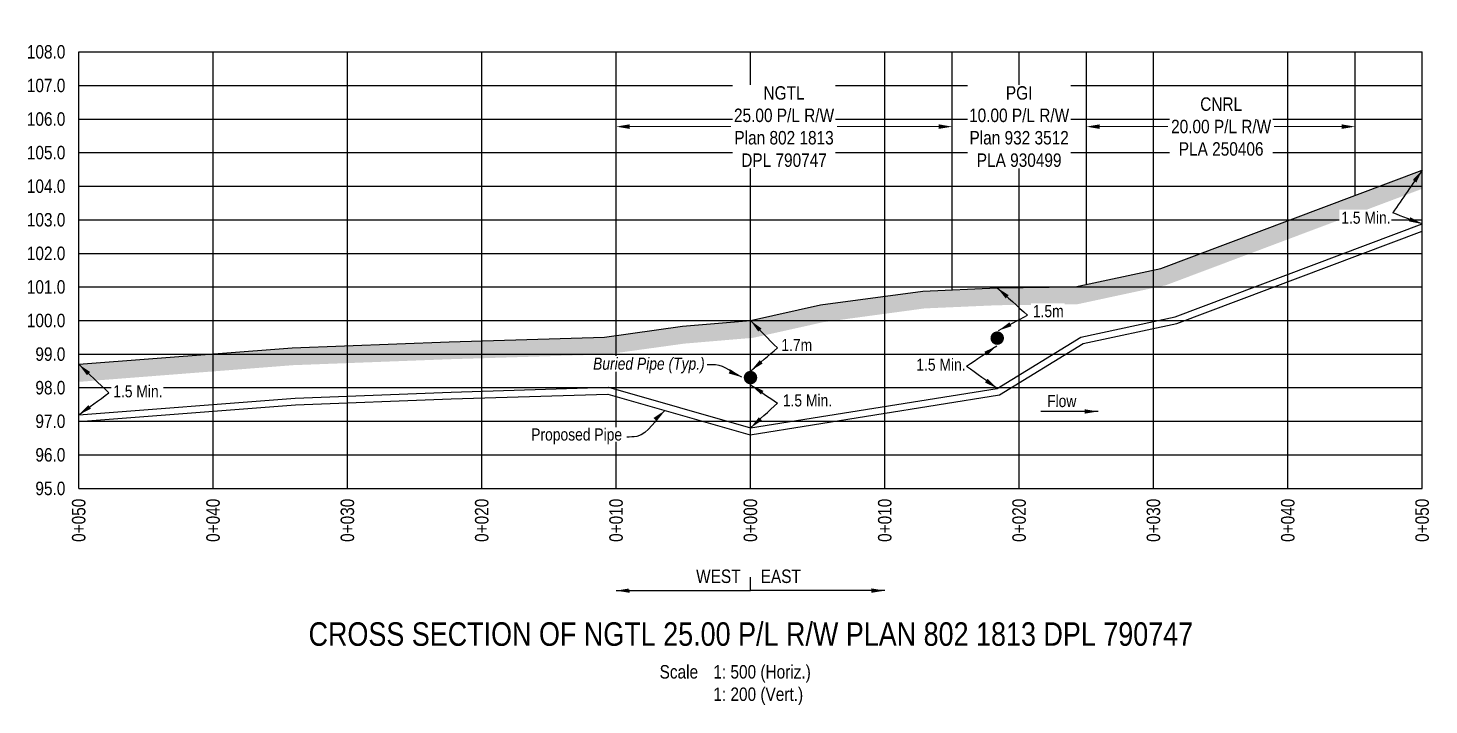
# Model space of a CAD drawing. Extents: x 499040 to 506121, y 6015569 to 6019091.
# Drawn here: x 501536 to 502578, y 6015578 to 6016082 of the extents above; entities that cross this region are included whole.
import ezdxf
from ezdxf.enums import TextEntityAlignment as Align

# ---------------------------------------------------------------- set-up
doc = ezdxf.new("R2010")
doc.units = 0
doc.header["$LTSCALE"] = 5
doc.header["$PDMODE"] = 35
doc.header["$PDSIZE"] = 0.5
doc.linetypes.add('foc-TOPO', pattern=[1, 0.2, -0.8])
doc.layers.get('Defpoints').update_dxf_attribs({"color": 9})
for name, color, linetype in [('AS-PIPE-UG-T', 44, 'Continuous'), ('C-RW', 13, 'Continuous'), ('CG-NOTES', 7, 'Continuous'), ('DETAIL-T', 7, 'Continuous'), ('F-RW', 190, 'Continuous'), ('L-DETAIL-T', 3, 'Continuous'), ('L-MON', 1, 'Continuous'), ('P-CROSSINGS-GRID', 8, 'Continuous'), ('P-CROSSINGS-GROUND', 48, 'foc-TOPO'), ('P-CROSSINGS-LINE', 3, 'Continuous'), ('P-PROPOSED', 10, 'Continuous'), ('S-T7', 7, 'Continuous')]:
    doc.layers.add(name, color=color, linetype=linetype)
doc.layers.add('C-RW-T', color=13, linetype='Continuous', lineweight=9)
doc.layers.add('F-RW-T', color=190, linetype='Continuous', lineweight=9)
doc.styles.add('140', font='ARIALN.TTF', dxfattribs={"height": 15})
doc.styles.add('80', font='ARIALN.TTF', dxfattribs={"height": 10})
doc.styles.add('80CG', font='ARIALN.TTF', dxfattribs={"height": 10})
doc.styles.add('80L', font='ARIALN.TTF', dxfattribs={"height": 10})
doc.dimstyles.new('Compass 5 000', dxfattribs={"dimscale": 5, "dimtxt": 9, "dimasz": 2, "dimexe": 0.2, "dimexo": 0.0625, "dimgap": 0.5, "dimtad": 0, "dimtih": 1, "dimtoh": 1, "dimzin": 0, "dimdsep": 46, "dimtxsty": '80CG', "dimcen": 0.1, "dimse1": 1, "dimse2": 1, "dimclrd": 256, "dimclrt": 256, "dimaunit": 1, "dimadec": 4, "dimazin": 0, "dimtfac": 0.06, "dimtofl": 0, "dimtmove": 0, "dimatfit": 1, "dimfxl": 0.2, "dimtolj": 1, "dimtzin": 0, "dimlwd": -1, "dimarcsym": 0})

# ---------------------------------------------------------------- blocks, each defined once
blk = doc.blocks.new('PLIA')
at = {"color": 255, "const_width": 1}
blk.add_lwpolyline([(-0.5, 0, 1), (0.5, 0, 1)], format="xyb", close=True, dxfattribs=at)
blk = doc.blocks.new('PLIAA')
blk.add_blockref('PLIA', (0, 0))
blk = doc.blocks.new('PLIB')
at = {"color": 1}
blk.add_circle((0, 0), 0.8, dxfattribs=at)
blk = doc.blocks.new('PLIBB')
blk.add_blockref('PLIB', (0, 0))
blk = doc.blocks.new('PLICC')
for name in ['PLIAA', 'PLIBB']:
    blk.add_blockref(name, (0, 0))
blk = doc.blocks.new('PLI')
blk.add_blockref('PLICC', (0, 0))
blk = doc.blocks.new('*D542')
at = {"layer": 'C-RW-T', "transparency": 16777216}
for p, q in [((502333.4, 6016008.3), (502384.1, 6016008.3)), ((502513.3, 6016008.3), (502463.2, 6016008.3))]:
    blk.add_line(p, q, dxfattribs=at)
for points in [[(502333.4, 6016010), (502333.4, 6016006.6), (502323.4, 6016008.3)], [(502513.3, 6016010), (502513.3, 6016006.6), (502523.3, 6016008.3)]]:
    blk.add_solid(points, dxfattribs=at)
at = {"layer": 'Defpoints', "color": 0, "transparency": 16777216}
for p in [(502323.4, 6016025.3), (502523.3, 6016025.3), (502323.4, 6016008.3)]:
    blk.add_point(p, dxfattribs=at)
at = {"layer": 'C-RW-T', "transparency": 16777216, "insert": (502423.7, 6016008.3), "char_height": 10, "attachment_point": 5, "style": '80CG', "bg_fill": 3, "box_fill_scale": 1.1, "bg_fill_color": 256, "bg_fill_true_color": 13158600, "bg_fill_transparency": 0}
blk.add_mtext('\\A1;CNRL\\P20.00 P/L R/W\\PPLA 250406', dxfattribs=at)
blk = doc.blocks.new('*D543')
at = {"layer": 'Defpoints', "color": 0, "transparency": 16777216}
for p in [(502223.5, 6016008.3), (502223.5, 6016008.3), (502323.4, 6016008.3)]:
    blk.add_point(p, dxfattribs=at)
at = {"layer": 'F-RW-T', "transparency": 16777216}
for p, q in [((502213.5, 6016008.3), (502203.5, 6016008.3)), ((502333.4, 6016008.3), (502343.4, 6016008.3))]:
    blk.add_line(p, q, dxfattribs=at)
for points in [[(502213.5, 6016010), (502213.5, 6016006.6), (502223.5, 6016008.3)], [(502333.4, 6016010), (502333.4, 6016006.6), (502323.4, 6016008.3)]]:
    blk.add_solid(points, dxfattribs=at)
at = {"layer": 'F-RW-T', "transparency": 16777216, "insert": (502273.4, 6016008.3), "char_height": 10, "attachment_point": 5, "style": '80CG', "bg_fill": 3, "box_fill_scale": 1.1, "bg_fill_color": 256, "bg_fill_true_color": 13158600, "bg_fill_transparency": 0}
blk.add_mtext('\\A1;PGI\\P10.00 P/L R/W\\PPlan 932 3512\\PPLA 930499', dxfattribs=at)
blk = doc.blocks.new('*D544')
at = {"layer": 'Defpoints', "color": 0, "transparency": 16777216}
for p in [(501973.6, 6016008.3), (501973.6, 6016008.3), (502223.5, 6016008.3)]:
    blk.add_point(p, dxfattribs=at)
at = {"layer": 'F-RW-T', "transparency": 16777216}
for p, q in [((501983.6, 6016008.3), (502059, 6016008.3)), ((502213.5, 6016008.3), (502138.1, 6016008.3))]:
    blk.add_line(p, q, dxfattribs=at)
for points in [[(501983.6, 6016010), (501983.6, 6016006.6), (501973.6, 6016008.3)], [(502213.5, 6016010), (502213.5, 6016006.6), (502223.5, 6016008.3)]]:
    blk.add_solid(points, dxfattribs=at)
at = {"layer": 'F-RW-T', "transparency": 16777216, "insert": (502098.5, 6016008.3), "char_height": 10, "attachment_point": 5, "style": '80CG', "bg_fill": 3, "box_fill_scale": 1.1, "bg_fill_color": 256, "bg_fill_true_color": 13158600, "bg_fill_transparency": 0}
blk.add_mtext('\\A1;NGTL\\P25.00 P/L R/W\\PPlan 802 1813\\PDPL 790747', dxfattribs=at)

msp = doc.modelspace()

# ---------------------------------------------------------------- hatches: boundary and pattern name
at = {"layer": 'P-CROSSINGS-GROUND'}
h = msp.add_hatch(dxfattribs=at)
h.set_pattern_fill('EARTH', color=256, scale=2.498657, angle=45)
h.set_pattern_definition([(45, (-4818.158, 3614.026), (0, 22.43858139), [15.86647306, -15.86647306]), (45, (-4822.365, 3618.234), (0, 22.43858139), [15.86647306, -15.86647306]), (45, (-4826.572, 3622.441), (0, 22.43858139), [15.86647306, -15.86647306]), (135, (-4826.572, 3625.246), (-22.43858139, 0), [15.86647306, -15.86647306]), (135, (-4822.365, 3629.453), (-22.43858139, 0), [15.86647306, -15.86647306]), (135, (-4818.158, 3633.66), (-22.43858139, 0), [15.86647306, -15.86647306])])
h.paths.add_polyline_path([(502573.266, 6015962.032), (502573.266, 6015975.914), (502378.773, 6015902.747), (502315.02, 6015889.054), (502257.086, 6015888.404), (502201.8, 6015885.981), (502125.669, 6015875.661), (502073.535, 6015864.042), (502022.943, 6015859.77), (501964.8, 6015851.724), (501849.477, 6015848.226), (501732.627, 6015843.778), (501573.803, 6015831.432), (501573.803, 6015818.399), (501733.378, 6015830.805), (501849.921, 6015835.24), (501965.891, 6015838.758), (502024.381, 6015846.852), (502075.504, 6015851.169), (502127.958, 6015862.86), (502202.959, 6015873.026), (502257.443, 6015875.415), (502316.472, 6015876.076), (502382.445, 6015890.246)])

# ---------------------------------------------------------------- linework, layer by layer
at = {"layer": 'C-RW', "flags": 128}
msp.add_lwpolyline([(502523.293, 6015957.114), (502523.293, 6016063.935)], dxfattribs=at)
at = {"layer": 'CG-NOTES'}
msp.add_line((502073.535, 6015663.055), (502073.535, 6015673.049), dxfattribs=at)
at = {"layer": 'F-RW', "flags": 128}
for points in [[(501973.588, 6015852.94), (501973.588, 6016063.935)], [(502223.454, 6015886.93), (502223.454, 6016063.935)], [(502323.4, 6015890.854), (502323.4, 6016063.935)]]:
    msp.add_lwpolyline(points, dxfattribs=at)
at = {"layer": 'P-CROSSINGS-GRID', "color": 8}
for p, q in [((501573.803, 6016063.935), (502573.266, 6016063.935)), ((501573.803, 6015739.11), (501573.803, 6016063.935)), ((501673.75, 6015739.11), (501673.75, 6016063.935)), ((501773.696, 6015739.11), (501773.696, 6016063.935)), ((501873.642, 6015739.11), (501873.642, 6016063.935)), ((501973.588, 6015739.11), (501973.588, 6016063.935)), ((502073.535, 6015739.11), (502073.535, 6016063.935)), ((502173.481, 6015739.11), (502173.481, 6016063.935)), ((502273.427, 6015739.11), (502273.427, 6016063.935)), ((502373.374, 6015739.11), (502373.374, 6016063.935)), ((502473.32, 6015739.11), (502473.32, 6016063.935)), ((502573.266, 6015739.11), (502573.266, 6016063.935)), ((501573.803, 6016038.948), (502573.266, 6016038.948)), ((501573.803, 6016013.962), (502573.266, 6016013.962)), ((501573.803, 6015988.975), (502573.266, 6015988.975)), ((501573.803, 6015963.989), (502573.266, 6015963.989)), ((501573.803, 6015939.002), (502573.266, 6015939.002)), ((501573.803, 6015914.016), (502573.266, 6015914.016)), ((501573.803, 6015889.029), (502573.266, 6015889.029)), ((501573.803, 6015864.042), (502573.266, 6015864.042)), ((501573.803, 6015839.056), (502573.266, 6015839.056)), ((501573.803, 6015814.069), (502573.266, 6015814.069)), ((501573.803, 6015789.083), (502573.266, 6015789.083)), ((501573.803, 6015764.096), (502573.266, 6015764.096)), ((501573.803, 6015739.11), (502573.266, 6015739.11))]:
    msp.add_line(p, q, dxfattribs=at)
at = {"layer": 'P-CROSSINGS-LINE', "color": 3, "flags": 128}
msp.add_lwpolyline([(501573.803, 6015831.432), (501732.627, 6015843.778), (501849.477, 6015848.226), (501964.8, 6015851.724), (502022.943, 6015859.77), (502073.535, 6015864.042), (502125.669, 6015875.661), (502201.8, 6015885.981), (502257.086, 6015888.404), (502315.02, 6015889.054), (502378.773, 6015902.747), (502573.266, 6015975.914)], dxfattribs=at)

# ---------------------------------------------------------------- block references
at = {"layer": 'L-MON', "xscale": 4.997314350000019, "yscale": 4.997314350000019, "zscale": 4.997314350000019}
for p in [(502257.086, 6015850.925), (502073.535, 6015821.565)]:
    msp.add_blockref('PLI', p, dxfattribs=at)

# ---------------------------------------------------------------- texts
at = {"style": '80'}
for s, p in [('0+050', (501573.716, 6015731.446)), ('0+040', (501673.663, 6015731.446)), ('0+030', (501773.609, 6015731.446)), ('0+020', (501873.555, 6015731.446)), ('0+010', (501973.501, 6015731.446)), ('0+000', (502073.448, 6015731.446)), ('0+010', (502173.394, 6015731.446)), ('0+020', (502273.34, 6015731.446)), ('0+030', (502373.287, 6015731.446)), ('0+040', (502473.233, 6015731.446)), ('0+050', (502573.179, 6015731.446))]:
    msp.add_text(s, height=9.9946, rotation=90, dxfattribs=at).set_placement(p, align=Align.MIDDLE_RIGHT)
at = {"char_height": 8.9952, "attachment_point": 1, "style": '80L'}
for s, width, insert in [('1.7m', 22.32657, (502096.519, 6015850.295)), ('1.5 Min.', 45.26208, (502196.914, 6015835.684)), ('1.5 Min.', 45.26208, (502097.591, 6015809.091))]:
    msp.add_mtext_dynamic_manual_height_columns(s, width=width, gutter_width=44.952, heights=[0], dxfattribs=dict(at, insert=insert))
at = {"layer": 'DETAIL-T', "insert": (502005.915, 6015607.625), "char_height": 9.99463, "attachment_point": 1, "style": '80L'}
msp.add_mtext_dynamic_manual_height_columns('Scale^I1: 500 (Horiz.)\\P^I1: 200 (Vert.)', width=216.87194, gutter_width=44.952, heights=[0], dxfattribs=at)
at = {"layer": 'L-DETAIL-T', "insert": (502073.815, 6015639.481), "char_height": 17.4906, "width": 657.39674, "attachment_point": 2, "rotation": 0, "style": '140'}
msp.add_mtext('CROSS SECTION OF NGTL 25.00 P/L R/W PLAN 802 1813 DPL 790747', dxfattribs=at)
at = {"layer": 'S-T7', "style": '80'}
for s, p in [('108.0', (501563.809, 6016063.935)), ('107.0', (501563.809, 6016038.948)), ('106.0', (501563.809, 6016013.962)), ('105.0', (501563.809, 6015988.975)), ('104.0', (501563.809, 6015963.989)), ('103.0', (501563.809, 6015939.002)), ('102.0', (501563.809, 6015914.016)), ('101.0', (501563.809, 6015889.029)), ('100.0', (501563.809, 6015864.042)), ('99.0', (501563.809, 6015839.056)), ('98.0', (501563.809, 6015814.069)), ('97.0', (501563.809, 6015789.083)), ('96.0', (501563.809, 6015764.096)), ('95.0', (501563.809, 6015739.11))]:
    msp.add_text(s, height=9.9946, dxfattribs=at).set_placement(p, align=Align.MIDDLE_RIGHT)

# ---------------------------------------------------------------- leaders
at = {"path_type": 1}
for points in [[(502573.266, 6015975.914), (502551.318, 6015944.084)], [(502573.266, 6015935.87), (502551.318, 6015944.084)]]:
    msp.add_leader(points, dimstyle='Compass 5 000', override={"dimgap": 0.5, "dimtad": 0}, dxfattribs=at)
for points in [[(502257.086, 6015888.404), (502279.683, 6015867.972)], [(502258.082, 6015856.571), (502279.683, 6015867.972)], [(502073.535, 6015864.042), (502093.521, 6015843.669)], [(502073.974, 6015826.778), (502093.521, 6015843.669)], [(502256.725, 6015845.047), (502234.357, 6015829.838)], [(501573.803, 6015831.432), (501596.178, 6015810.18)], [(502257.086, 6015813.445), (502234.357, 6015829.838)], [(502074.013, 6015815.98), (502093.593, 6015802.592)], [(501573.803, 6015793.839), (501596.178, 6015810.18)], [(502073.535, 6015784.085), (502093.593, 6015802.592)]]:
    msp.add_leader(points, dimstyle='Compass 5 000', dxfattribs=at)
at = {"layer": 'CG-NOTES', "path_type": 1}
for points in [[(501973.588, 6015663.055), (502073.535, 6015663.055)], [(502173.481, 6015663.055), (502073.535, 6015663.055)]]:
    msp.add_leader(points, dimstyle='Compass 5 000', override={"dimgap": 0.5, "dimtad": 0}, dxfattribs=at)

# ---------------------------------------------------------------- next in the draw order: texts
at = {"color": 3, "insert": (502066.171, 6015678.727), "char_height": 9.9946, "width": 78.38919, "attachment_point": 3, "style": '80', "bg_fill": 2}
msp.add_mtext('WEST', dxfattribs=at)
at = {"layer": 'AS-PIPE-UG-T', "insert": (501956.422, 6015836.399), "char_height": 8.99517, "attachment_point": 1, "style": '80L', "bg_fill": 3, "box_fill_scale": 1.15, "bg_fill_color": 256, "bg_fill_true_color": 256, "bg_fill_transparency": 0}
msp.add_mtext_dynamic_manual_height_columns('{\\fArial Narrow|b0|i1|c0|p34;Buried Pipe (Typ.)}', width=82.49312, gutter_width=44.952, heights=[0], dxfattribs=at)

# ---------------------------------------------------------------- next in the draw order: dimensions: what is measured, and where the dimension line sits
at = {"layer": 'C-RW-T', "color": 4}
dim = msp.add_linear_dim(base=(502323.4, 6016008.31), p1=(502523.293, 6016025.276), p2=(502323.4, 6016025.276), angle=180, text='CNRL\\P20.00 P/L R/W\\PPLA 250406', dimstyle='Compass 5 000', override={"dimtfill": 1}, dxfattribs=at)
dim.commit()
dim.dimension.update_dxf_attribs({"geometry": '*D542', "text_midpoint": (502423.683, 6016008.31), "dimtype": 161})

# ---------------------------------------------------------------- next in the draw order: linework, layer by layer
at = {"layer": 'P-PROPOSED'}
for points in [[(501573.803, 6015793.839), (501734.793, 6015806.354), (501850.758, 6015810.768), (501967.946, 6015814.322), (502073.535, 6015784.085), (502257.086, 6015813.445), (502319.208, 6015851.619), (502389.365, 6015866.687), (502573.266, 6015935.87)], [(501573.803, 6015788.826), (501735.082, 6015801.364), (501850.929, 6015805.773), (501967.319, 6015809.304), (502073.227, 6015778.975), (502258.856, 6015808.667), (502321.094, 6015846.913), (502390.777, 6015861.879), (502573.266, 6015930.53)]]:
    msp.add_lwpolyline(points, dxfattribs=at)

# ---------------------------------------------------------------- next in the draw order: texts
at = {"color": 3, "insert": (502081.121, 6015678.727), "char_height": 9.9946, "width": 71.75788, "attachment_point": 1, "style": '80', "bg_fill": 2}
msp.add_mtext('EAST', dxfattribs=at)

# ---------------------------------------------------------------- next in the draw order: leaders
at = {"layer": 'AS-PIPE-UG-T', "path_type": 1}
msp.add_leader([(502067.023, 6015821.899), (502047.572, 6015831.075), (502041.234, 6015831.075)], dimstyle='Compass 5 000', override={"dimgap": 0.5, "dimtad": 0}, dxfattribs=at)

# ---------------------------------------------------------------- next in the draw order: texts
at = {"char_height": 8.9952, "attachment_point": 1, "style": '80L', "bg_fill": 3, "box_fill_scale": 1.15, "bg_fill_color": 256, "bg_fill_true_color": 256, "bg_fill_transparency": 0}
for s, width, insert in [('1.5 Min.', 35.84887, (502513.069, 6015945.066)), ('1.5m', 22.32657, (502283.612, 6015875.504)), ('1.5 Min.', 35.84887, (501599.436, 6015815.887))]:
    msp.add_mtext_dynamic_manual_height_columns(s, width=width, gutter_width=44.952, heights=[0], dxfattribs=dict(at, insert=insert))
at = {"insert": (502316.006, 6015808.552), "char_height": 8.9952, "attachment_point": 3, "rotation": 359.666704, "style": '80L', "bg_fill": 3, "box_fill_scale": 1.1, "bg_fill_color": 256, "bg_fill_transparency": 0}
msp.add_mtext_dynamic_manual_height_columns('Flow', width=21.73784, gutter_width=44.952, heights=[0], dxfattribs=at)
at = {"insert": (501910.404, 6015783.718), "char_height": 8.99517, "attachment_point": 1, "style": '80L', "bg_fill": 3, "box_fill_scale": 1.1, "bg_fill_color": 256, "bg_fill_transparency": 0}
msp.add_mtext_dynamic_manual_height_columns('Proposed Pipe', width=67.20465, gutter_width=44.952, heights=[0], dxfattribs=at)

# ---------------------------------------------------------------- next in the draw order: dimensions: what is measured, and where the dimension line sits
at = {"layer": 'F-RW-T', "color": 4}
dim = msp.add_aligned_dim(p1=(502323.4, 6016008.31), p2=(502223.454, 6016008.31), distance=0, text='PGI\\P10.00 P/L R/W\\PPlan 932 3512\\PPLA 930499', dimstyle='Compass 5 000', override={"dimtfill": 1}, dxfattribs=at)
dim.commit()
dim.dimension.update_dxf_attribs({"geometry": '*D543', "text_midpoint": (502273.427, 6016008.31)})

# ---------------------------------------------------------------- next in the draw order: dimensions: what is measured, and where the dimension line sits
dim = msp.add_aligned_dim(p1=(502223.454, 6016008.31), p2=(501973.588, 6016008.31), distance=0, text='NGTL\\P25.00 P/L R/W\\PPlan 802 1813\\PDPL 790747', dimstyle='Compass 5 000', override={"dimtfill": 1}, dxfattribs=at)
dim.commit()
dim.dimension.update_dxf_attribs({"geometry": '*D544', "text_midpoint": (502098.521, 6016008.31)})

# ---------------------------------------------------------------- next in the draw order: leaders
at = {"path_type": 1}
for points in [[(502009.909, 6015797.107), (501988.898, 6015777.849), (501981.474, 6015777.218)], [(502332.081, 6015796.375), (502289.664, 6015796.22)]]:
    msp.add_leader(points, dimstyle='Compass 5 000', override={"dimgap": 0.5, "dimtad": 0}, dxfattribs=at)

doc.saveas('drawing.dxf')
